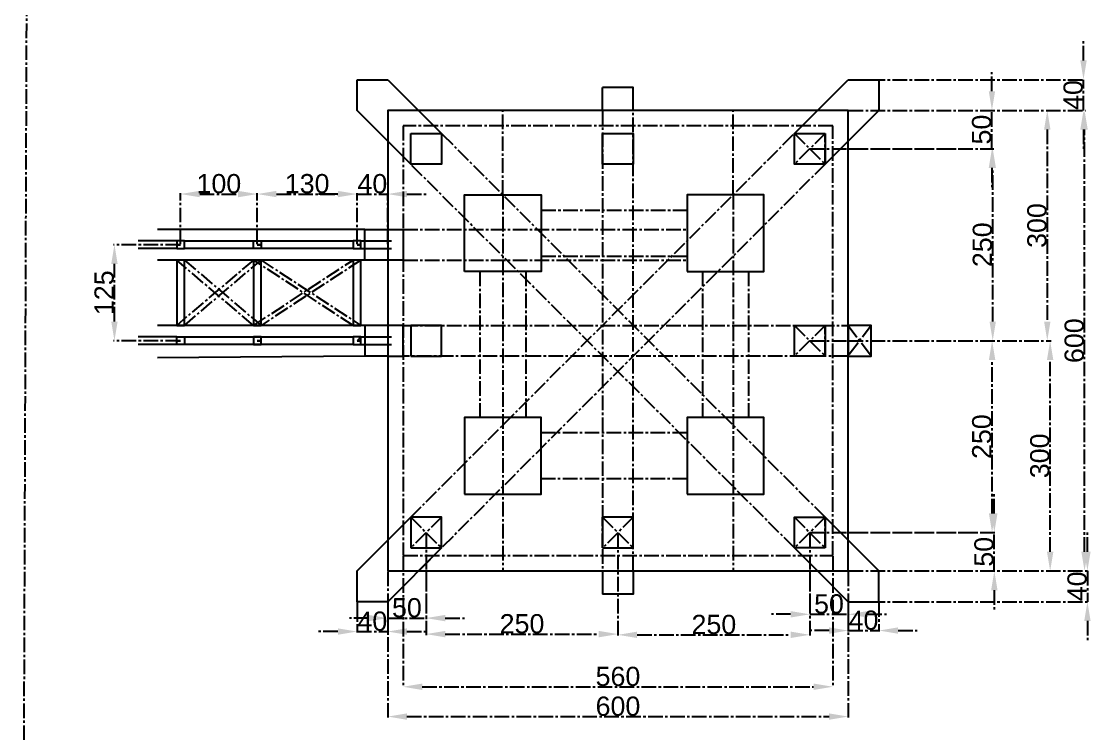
# Model space of a CAD drawing. Header units: centimetres. Extents: x -483 to 5478, y -332 to 3204.
# Drawn here: x -483 to 910, y 541 to 1469 of the extents above; entities that cross this region are included whole.
import ezdxf

# ---------------------------------------------------------------- set-up
doc = ezdxf.new("R2010")
doc.units = ezdxf.units.CM
doc.linetypes.add('AXES2', pattern=[28.575000000000003, 19.05, -3.175, 3.175, -3.175])
doc.styles.get("Standard").update_dxf_attribs({"font": 'arial.ttf'})
doc.dimstyles.new('ISO-25', dxfattribs={"dimtxt": 25, "dimasz": 25, "dimexe": 1.25, "dimexo": 0.625, "dimtad": 1, "dimtxsty": 'Standard', "dimcen": 2.5, "dimadec": 0, "dimazin": 0, "dimtfac": 1, "dimtmove": 0, "dimatfit": 3, "dimfxl": 1, "dimarcsym": 0})

# ---------------------------------------------------------------- blocks, each defined once
blk = doc.blocks.new('*D8')
at = {"color": 0, "linetype": 'AXES2', "lineweight": -2, "transparency": 16777216}
for p, q in [((-45.72722635977334, 712.2820075141858), (-45.72722635977334, 672.7820193268435)), ((-5.72722635977334, 712.2820075141858), (-5.727226359773343, 672.7820193268435)), ((-70.72722635977334, 674.0320193268435), (-95.72722635977334, 674.0320193268435)), ((-45.72722635977334, 674.0320193268435), (-5.727226359773343, 674.0320193268435)), ((19.27277364022666, 674.0320193268435), (44.27277364022666, 674.0320193268435))]:
    blk.add_line(p, q, dxfattribs=at)
at = {"color": 0, "linetype": 'AXES2', "transparency": 16777216}
for points in [[(-70.72722635977334, 678.1986859935101), (-70.72722635977334, 669.8653526601769), (-45.72722635977334, 674.0320193268435)], [(19.27277364022666, 678.1986859935101), (19.27277364022666, 669.8653526601769), (-5.727226359773343, 674.0320193268435)]]:
    blk.add_solid(points, dxfattribs=at)
at = {"layer": 'Defpoints', "color": 0, "linetype": 'AXES2', "transparency": 16777216}
for p in [(-45.72722635977334, 712.9070075141858), (-5.72722635977334, 712.9070075141858), (-5.727226359773343, 674.0320193268435)]:
    blk.add_point(p, dxfattribs=at)
at = {"color": 0, "linetype": 'AXES2', "transparency": 16777216, "insert": (-25.72722635977334, 687.4213440198859), "char_height": 25, "attachment_point": 5}
blk.add_mtext('40', dxfattribs=at)
blk = doc.blocks.new('*D9')
at = {"color": 0, "linetype": 'AXES2', "lineweight": -2, "transparency": 16777216}
for p, q in [((-5.72722635977334, 752.2820075141858), (-5.727226359773351, 561.998286272199)), ((594.2727736402267, 752.2820075141858), (594.2727736402267, 561.998286272199)), ((19.27277364022665, 563.248286272199), (569.2727736402267, 563.248286272199))]:
    blk.add_line(p, q, dxfattribs=at)
at = {"color": 0, "linetype": 'AXES2', "transparency": 16777216}
for points in [[(19.27277364022665, 567.4149529388657), (19.27277364022665, 559.0816196055324), (-5.727226359773351, 563.248286272199)], [(569.2727736402267, 567.4149529388657), (569.2727736402267, 559.0816196055324), (594.2727736402267, 563.248286272199)]]:
    blk.add_solid(points, dxfattribs=at)
at = {"layer": 'Defpoints', "color": 0, "linetype": 'AXES2', "transparency": 16777216}
for p in [(-5.72722635977334, 752.9070075141858), (594.2727736402267, 752.9070075141858), (594.2727736402267, 563.248286272199)]:
    blk.add_point(p, dxfattribs=at)
at = {"color": 0, "linetype": 'AXES2', "transparency": 16777216, "insert": (294.2727736402267, 576.6376109652414), "char_height": 25, "attachment_point": 5}
blk.add_mtext('600', dxfattribs=at)
blk = doc.blocks.new('*D10')
at = {"color": 0, "linetype": 'AXES2', "lineweight": -2, "transparency": 16777216}
for p, q in [((14.27277364022666, 772.2820075141858), (14.27277364022665, 600.8332135736164)), ((574.2727736402267, 772.2820075141858), (574.2727736402267, 600.8332135736164)), ((39.27277364022665, 602.0832135736164), (549.2727736402267, 602.0832135736164))]:
    blk.add_line(p, q, dxfattribs=at)
at = {"color": 0, "linetype": 'AXES2', "transparency": 16777216}
for points in [[(39.27277364022665, 606.249880240283), (39.27277364022665, 597.9165469069497), (14.27277364022665, 602.0832135736164)], [(549.2727736402267, 606.249880240283), (549.2727736402267, 597.9165469069497), (574.2727736402267, 602.0832135736164)]]:
    blk.add_solid(points, dxfattribs=at)
at = {"layer": 'Defpoints', "color": 0, "linetype": 'AXES2', "transparency": 16777216}
for p in [(14.27277364022666, 772.9070075141858), (574.2727736402267, 772.9070075141858), (574.2727736402267, 602.0832135736164)]:
    blk.add_point(p, dxfattribs=at)
at = {"color": 0, "linetype": 'AXES2', "transparency": 16777216, "insert": (294.2727736402267, 615.4725382666587), "char_height": 25, "attachment_point": 5}
blk.add_mtext('560', dxfattribs=at)
blk = doc.blocks.new('*D11')
at = {"color": 0, "linetype": 'AXES2', "lineweight": -2, "transparency": 16777216}
for p, q in [((44.27277364022666, 802.2820075141858), (44.27277364022665, 669.4264314406755)), ((294.2727736402267, 802.2820075141858), (294.2727736402267, 669.4264314406755)), ((69.27277364022666, 670.6764314406755), (269.2727736402267, 670.6764314406755))]:
    blk.add_line(p, q, dxfattribs=at)
at = {"color": 0, "linetype": 'AXES2', "transparency": 16777216}
for points in [[(69.27277364022666, 674.8430981073421), (69.27277364022666, 666.5097647740089), (44.27277364022665, 670.6764314406755)], [(269.2727736402267, 674.8430981073421), (269.2727736402267, 666.5097647740089), (294.2727736402267, 670.6764314406755)]]:
    blk.add_solid(points, dxfattribs=at)
at = {"layer": 'Defpoints', "color": 0, "linetype": 'AXES2', "transparency": 16777216}
for p in [(44.27277364022666, 802.9070075141858), (294.2727736402267, 802.9070075141858), (294.2727736402267, 670.6764314406755)]:
    blk.add_point(p, dxfattribs=at)
at = {"color": 0, "linetype": 'AXES2', "transparency": 16777216, "insert": (169.2727736402267, 684.0657561337179), "char_height": 25, "attachment_point": 5}
blk.add_mtext('250', dxfattribs=at)
blk = doc.blocks.new('*D12')
at = {"color": 0, "linetype": 'AXES2', "lineweight": -2, "transparency": 16777216}
for p, q in [((294.2727736402267, 802.2820075141858), (294.2727736402267, 668.4994997776921)), ((544.2727736402267, 802.2820075141858), (544.2727736402267, 668.4994997776921)), ((319.2727736402267, 669.7494997776921), (519.2727736402267, 669.7494997776921))]:
    blk.add_line(p, q, dxfattribs=at)
at = {"color": 0, "linetype": 'AXES2', "transparency": 16777216}
for points in [[(319.2727736402267, 673.9161664443587), (319.2727736402267, 665.5828331110255), (294.2727736402267, 669.7494997776921)], [(519.2727736402267, 673.9161664443587), (519.2727736402267, 665.5828331110255), (544.2727736402267, 669.7494997776921)]]:
    blk.add_solid(points, dxfattribs=at)
at = {"layer": 'Defpoints', "color": 0, "linetype": 'AXES2', "transparency": 16777216}
for p in [(294.2727736402267, 802.9070075141858), (544.2727736402267, 802.9070075141858), (544.2727736402267, 669.7494997776921)]:
    blk.add_point(p, dxfattribs=at)
at = {"color": 0, "linetype": 'AXES2', "transparency": 16777216, "insert": (419.2727736402267, 683.1388244707344), "char_height": 25, "attachment_point": 5}
blk.add_mtext('250', dxfattribs=at)
blk = doc.blocks.new('*D13')
at = {"color": 0, "linetype": 'AXES2', "lineweight": -2, "transparency": 16777216}
for p, q in [((594.2727736402267, 712.2820075141858), (594.2727736402267, 674.0611101116137)), ((634.2727736402267, 712.2820075141858), (634.2727736402267, 674.0611101116137)), ((569.2727736402267, 675.3111101116137), (544.2727736402267, 675.3111101116137)), ((594.2727736402267, 675.3111101116137), (634.2727736402267, 675.3111101116137)), ((659.2727736402267, 675.3111101116137), (684.2727736402267, 675.3111101116137))]:
    blk.add_line(p, q, dxfattribs=at)
at = {"color": 0, "linetype": 'AXES2', "transparency": 16777216}
for points in [[(569.2727736402267, 679.4777767782804), (569.2727736402267, 671.1444434449471), (594.2727736402267, 675.3111101116137)], [(659.2727736402267, 679.4777767782804), (659.2727736402267, 671.1444434449471), (634.2727736402267, 675.3111101116137)]]:
    blk.add_solid(points, dxfattribs=at)
at = {"layer": 'Defpoints', "color": 0, "linetype": 'AXES2', "transparency": 16777216}
for p in [(594.2727736402267, 712.9070075141858), (634.2727736402267, 712.9070075141858), (634.2727736402267, 675.3111101116137)]:
    blk.add_point(p, dxfattribs=at)
at = {"color": 0, "linetype": 'AXES2', "transparency": 16777216, "insert": (614.2727736402267, 688.7004348046561), "char_height": 25, "attachment_point": 5}
blk.add_mtext('40', dxfattribs=at)
blk = doc.blocks.new('*D14')
at = {"color": 0, "linetype": 'AXES2', "lineweight": -2, "transparency": 16777216}
for p, q in [((-5.72722635977334, 752.2820075141858), (-5.727226359773343, 690.272663680922)), ((44.27277364022666, 752.2820075141858), (44.27277364022665, 690.272663680922)), ((-30.72722635977334, 691.522663680922), (-55.72722635977334, 691.522663680922)), ((-5.727226359773343, 691.522663680922), (44.27277364022665, 691.522663680922)), ((69.27277364022666, 691.522663680922), (94.27277364022666, 691.522663680922))]:
    blk.add_line(p, q, dxfattribs=at)
at = {"color": 0, "linetype": 'AXES2', "transparency": 16777216}
for points in [[(-30.72722635977334, 695.6893303475887), (-30.72722635977334, 687.3559970142554), (-5.727226359773343, 691.522663680922)], [(69.27277364022666, 695.6893303475887), (69.27277364022666, 687.3559970142554), (44.27277364022665, 691.522663680922)]]:
    blk.add_solid(points, dxfattribs=at)
at = {"layer": 'Defpoints', "color": 0, "linetype": 'AXES2', "transparency": 16777216}
for p in [(-5.72722635977334, 752.9070075141858), (44.27277364022666, 752.9070075141858), (44.27277364022665, 691.522663680922)]:
    blk.add_point(p, dxfattribs=at)
at = {"color": 0, "linetype": 'AXES2', "transparency": 16777216, "insert": (19.27277364022665, 704.9119883739644), "char_height": 25, "attachment_point": 5}
blk.add_mtext('50', dxfattribs=at)
blk = doc.blocks.new('*D15')
at = {"color": 0, "linetype": 'AXES2', "lineweight": -2, "transparency": 16777216}
for p, q in [((544.2727736402267, 752.2820075141858), (544.2727736402267, 695.213873457953)), ((594.2727736402267, 752.2820075141858), (594.2727736402267, 695.213873457953)), ((519.2727736402267, 696.463873457953), (494.2727736402267, 696.463873457953)), ((544.2727736402267, 696.463873457953), (594.2727736402267, 696.463873457953)), ((619.2727736402267, 696.463873457953), (644.2727736402267, 696.463873457953))]:
    blk.add_line(p, q, dxfattribs=at)
at = {"color": 0, "linetype": 'AXES2', "transparency": 16777216}
for points in [[(519.2727736402267, 700.6305401246196), (519.2727736402267, 692.2972067912864), (544.2727736402267, 696.463873457953)], [(619.2727736402267, 700.6305401246196), (619.2727736402267, 692.2972067912864), (594.2727736402267, 696.463873457953)]]:
    blk.add_solid(points, dxfattribs=at)
at = {"layer": 'Defpoints', "color": 0, "linetype": 'AXES2', "transparency": 16777216}
for p in [(544.2727736402267, 752.9070075141858), (594.2727736402267, 752.9070075141858), (594.2727736402267, 696.463873457953)]:
    blk.add_point(p, dxfattribs=at)
at = {"color": 0, "linetype": 'AXES2', "transparency": 16777216, "insert": (569.2727736402267, 709.8531981509954), "char_height": 25, "attachment_point": 5}
blk.add_mtext('50', dxfattribs=at)
blk = doc.blocks.new('*D16')
at = {"color": 0, "linetype": 'AXES2', "lineweight": -2, "transparency": 16777216}
for p, q in [((594.8977736402269, 1352.907007514186), (903.5409890680648, 1352.907007514186)), ((902.290989068065, 777.9070075141863), (902.2909890680648, 1327.907007514186)), ((594.8977736402269, 752.907007514186), (903.5409890680651, 752.9070075141861))]:
    blk.add_line(p, q, dxfattribs=at)
at = {"color": 0, "linetype": 'AXES2', "transparency": 16777216}
for points in [[(898.1243224013982, 1327.907007514186), (906.4576557347315, 1327.907007514186), (902.2909890680648, 1352.907007514186)], [(898.1243224013983, 777.9070075141863), (906.4576557347316, 777.9070075141863), (902.2909890680651, 752.9070075141861)]]:
    blk.add_solid(points, dxfattribs=at)
at = {"layer": 'Defpoints', "color": 0, "linetype": 'AXES2', "transparency": 16777216}
for p in [(594.2727736402269, 1352.907007514186), (902.2909890680648, 1352.907007514186), (594.2727736402269, 752.907007514186)]:
    blk.add_point(p, dxfattribs=at)
at = {"color": 0, "linetype": 'AXES2', "transparency": 16777216, "insert": (888.9016643750227, 1052.907007514186), "char_height": 25, "attachment_point": 5, "rotation": 90}
blk.add_mtext('600', dxfattribs=at)
blk = doc.blocks.new('*D17')
at = {"color": 0, "linetype": 'AXES2', "lineweight": -2, "transparency": 16777216}
for p, q in [((594.8977736402269, 1052.907007514186), (858.6710601939822, 1052.907007514186)), ((857.4210601939822, 777.9070075141863), (857.4210601939822, 1027.907007514186)), ((594.8977736402269, 752.907007514186), (858.6710601939823, 752.9070075141861))]:
    blk.add_line(p, q, dxfattribs=at)
at = {"color": 0, "linetype": 'AXES2', "transparency": 16777216}
for points in [[(853.2543935273155, 1027.907007514186), (861.5877268606488, 1027.907007514186), (857.4210601939822, 1052.907007514186)], [(853.2543935273155, 777.9070075141863), (861.5877268606488, 777.9070075141863), (857.4210601939823, 752.9070075141861)]]:
    blk.add_solid(points, dxfattribs=at)
at = {"layer": 'Defpoints', "color": 0, "linetype": 'AXES2', "transparency": 16777216}
for p in [(594.2727736402269, 1052.907007514186), (857.4210601939822, 1052.907007514186), (594.2727736402269, 752.907007514186)]:
    blk.add_point(p, dxfattribs=at)
at = {"color": 0, "linetype": 'AXES2', "transparency": 16777216, "insert": (844.0232088979385, 902.9070075141858), "char_height": 25, "attachment_point": 5, "rotation": 90}
blk.add_mtext('300', dxfattribs=at)
blk = doc.blocks.new('*D18')
at = {"color": 0, "linetype": 'AXES2', "lineweight": -2, "transparency": 16777216}
for p, q in [((594.8977736402269, 1352.907007514186), (854.921060193983, 1352.907007514186)), ((853.671060193983, 1327.907007514186), (853.6710601939831, 1077.907007514186)), ((594.8977736402269, 1052.907007514186), (854.9210601939831, 1052.907007514186))]:
    blk.add_line(p, q, dxfattribs=at)
at = {"color": 0, "linetype": 'AXES2', "transparency": 16777216}
for points in [[(849.5043935273163, 1327.907007514186), (857.8377268606496, 1327.907007514186), (853.671060193983, 1352.907007514186)], [(849.5043935273164, 1077.907007514186), (857.8377268606497, 1077.907007514186), (853.6710601939831, 1052.907007514186)]]:
    blk.add_solid(points, dxfattribs=at)
at = {"layer": 'Defpoints', "color": 0, "linetype": 'AXES2', "transparency": 16777216}
for p in [(594.2727736402269, 1352.907007514186), (594.2727736402269, 1052.907007514186), (853.6710601939831, 1052.907007514186)]:
    blk.add_point(p, dxfattribs=at)
at = {"color": 0, "linetype": 'AXES2', "transparency": 16777216, "insert": (840.2732088979395, 1202.907007514186), "char_height": 25, "attachment_point": 5, "rotation": 90}
blk.add_mtext('300', dxfattribs=at)
blk = doc.blocks.new('*D19')
at = {"color": 0, "linetype": 'AXES2', "lineweight": -2, "transparency": 16777216}
for p, q in [((784.6739644594682, 827.9070075141864), (784.6739644594682, 852.9070075141864)), ((594.8977736402269, 802.9070075141863), (785.9239644594682, 802.9070075141864)), ((784.6739644594683, 752.9070075141861), (784.6739644594682, 802.9070075141864)), ((594.8977736402269, 752.907007514186), (785.9239644594683, 752.9070075141861)), ((784.6739644594683, 727.9070075141861), (784.6739644594683, 702.9070075141861))]:
    blk.add_line(p, q, dxfattribs=at)
at = {"color": 0, "linetype": 'AXES2', "transparency": 16777216}
for points in [[(780.5072977928015, 827.9070075141864), (788.8406311261348, 827.9070075141864), (784.6739644594682, 802.9070075141864)], [(780.5072977928016, 727.9070075141861), (788.8406311261349, 727.9070075141861), (784.6739644594683, 752.9070075141861)]]:
    blk.add_solid(points, dxfattribs=at)
at = {"layer": 'Defpoints', "color": 0, "linetype": 'AXES2', "transparency": 16777216}
for p in [(594.2727736402269, 802.9070075141863), (784.6739644594682, 802.9070075141864), (594.2727736402269, 752.907007514186)]:
    blk.add_point(p, dxfattribs=at)
at = {"color": 0, "linetype": 'AXES2', "transparency": 16777216, "insert": (771.2846397664258, 777.9070075141858), "char_height": 25, "attachment_point": 5, "rotation": 90}
blk.add_mtext('50', dxfattribs=at)
blk = doc.blocks.new('*D20')
at = {"color": 0, "linetype": 'AXES2', "lineweight": -2, "transparency": 16777216}
for p, q in [((594.8977736402269, 1052.907007514186), (783.0312843323054, 1052.907007514186)), ((781.7812843323054, 827.9070075141864), (781.7812843323054, 1027.907007514186)), ((594.8977736402269, 802.9070075141863), (783.0312843323054, 802.9070075141864))]:
    blk.add_line(p, q, dxfattribs=at)
at = {"color": 0, "linetype": 'AXES2', "transparency": 16777216}
for points in [[(777.6146176656388, 1027.907007514186), (785.947950998972, 1027.907007514186), (781.7812843323054, 1052.907007514186)], [(777.6146176656388, 827.9070075141864), (785.947950998972, 827.9070075141864), (781.7812843323054, 802.9070075141864)]]:
    blk.add_solid(points, dxfattribs=at)
at = {"layer": 'Defpoints', "color": 0, "linetype": 'AXES2', "transparency": 16777216}
for p in [(594.2727736402269, 1052.907007514186), (781.7812843323054, 1052.907007514186), (594.2727736402269, 802.9070075141863)]:
    blk.add_point(p, dxfattribs=at)
at = {"color": 0, "linetype": 'AXES2', "transparency": 16777216, "insert": (768.3919596392631, 927.9070075141858), "char_height": 25, "attachment_point": 5, "rotation": 90}
blk.add_mtext('250', dxfattribs=at)
blk = doc.blocks.new('*D21')
at = {"color": 0, "linetype": 'AXES2', "lineweight": -2, "transparency": 16777216}
for p, q in [((594.8977736402269, 1302.907007514186), (783.853364251966, 1302.907007514186)), ((782.6033642519661, 1077.907007514186), (782.6033642519661, 1277.907007514186)), ((594.8977736402269, 1052.907007514186), (783.8533642519661, 1052.907007514186))]:
    blk.add_line(p, q, dxfattribs=at)
at = {"color": 0, "linetype": 'AXES2', "transparency": 16777216}
for points in [[(778.4366975852995, 1277.907007514186), (786.7700309186328, 1277.907007514186), (782.603364251966, 1302.907007514186)], [(778.4366975852995, 1077.907007514186), (786.7700309186328, 1077.907007514186), (782.6033642519661, 1052.907007514186)]]:
    blk.add_solid(points, dxfattribs=at)
at = {"layer": 'Defpoints', "color": 0, "linetype": 'AXES2', "transparency": 16777216}
for p in [(594.2727736402269, 1302.907007514186), (782.603364251966, 1302.907007514186), (594.2727736402269, 1052.907007514186)]:
    blk.add_point(p, dxfattribs=at)
at = {"color": 0, "linetype": 'AXES2', "transparency": 16777216, "insert": (769.2140395589239, 1177.907007514186), "char_height": 25, "attachment_point": 5, "rotation": 90}
blk.add_mtext('250', dxfattribs=at)
blk = doc.blocks.new('*D22')
at = {"color": 0, "linetype": 'AXES2', "lineweight": -2, "transparency": 16777216}
for p, q in [((781.592573913932, 1377.907007514186), (781.592573913932, 1402.907007514186)), ((594.8977736402269, 1352.907007514186), (782.842573913932, 1352.907007514186)), ((781.592573913932, 1302.907007514186), (781.592573913932, 1352.907007514186)), ((594.8977736402269, 1302.907007514186), (782.842573913932, 1302.907007514186)), ((781.5925739139321, 1277.907007514186), (781.5925739139321, 1252.907007514186))]:
    blk.add_line(p, q, dxfattribs=at)
at = {"color": 0, "linetype": 'AXES2', "transparency": 16777216}
for points in [[(777.4259072472654, 1377.907007514186), (785.7592405805987, 1377.907007514186), (781.592573913932, 1352.907007514186)], [(777.4259072472655, 1277.907007514186), (785.7592405805988, 1277.907007514186), (781.592573913932, 1302.907007514186)]]:
    blk.add_solid(points, dxfattribs=at)
at = {"layer": 'Defpoints', "color": 0, "linetype": 'AXES2', "transparency": 16777216}
for p in [(594.2727736402269, 1352.907007514186), (781.592573913932, 1352.907007514186), (594.2727736402269, 1302.907007514186)]:
    blk.add_point(p, dxfattribs=at)
at = {"color": 0, "linetype": 'AXES2', "transparency": 16777216, "insert": (768.2032492208899, 1327.907007514186), "char_height": 25, "attachment_point": 5, "rotation": 90}
blk.add_mtext('50', dxfattribs=at)
blk = doc.blocks.new('*D23')
at = {"color": 0, "linetype": 'AXES2', "lineweight": -2, "transparency": 16777216}
for p, q in [((900.8655593601588, 1417.907007514186), (900.8655593601588, 1442.907007514186)), ((594.8977736402269, 1392.907007514186), (902.1155593601588, 1392.907007514186)), ((900.8655593601588, 1352.907007514186), (900.8655593601588, 1392.907007514186)), ((594.8977736402269, 1352.907007514186), (902.1155593601588, 1352.907007514186)), ((900.8655593601588, 1327.907007514186), (900.8655593601588, 1302.907007514186))]:
    blk.add_line(p, q, dxfattribs=at)
at = {"color": 0, "linetype": 'AXES2', "transparency": 16777216}
for points in [[(896.6988926934922, 1417.907007514186), (905.0322260268255, 1417.907007514186), (900.8655593601588, 1392.907007514186)], [(896.6988926934922, 1327.907007514186), (905.0322260268255, 1327.907007514186), (900.8655593601588, 1352.907007514186)]]:
    blk.add_solid(points, dxfattribs=at)
at = {"layer": 'Defpoints', "color": 0, "linetype": 'AXES2', "transparency": 16777216}
for p in [(594.2727736402269, 1392.907007514186), (900.8655593601588, 1392.907007514186), (594.2727736402269, 1352.907007514186)]:
    blk.add_point(p, dxfattribs=at)
at = {"color": 0, "linetype": 'AXES2', "transparency": 16777216, "insert": (887.4762346671167, 1372.907007514186), "char_height": 25, "attachment_point": 5, "rotation": 90}
blk.add_mtext('40', dxfattribs=at)
blk = doc.blocks.new('*D24')
at = {"color": 0, "linetype": 'AXES2', "lineweight": -2, "transparency": 16777216}
for p, q in [((905.9932936783888, 777.9070075141863), (905.9932936783888, 802.9070075141863)), ((594.8977736402269, 752.907007514186), (907.2432936783889, 752.9070075141861)), ((905.9932936783889, 752.9070075141861), (905.9932936783889, 712.9070075141861)), ((594.8977736402269, 712.907007514186), (907.2432936783889, 712.9070075141861)), ((905.9932936783889, 687.9070075141861), (905.9932936783889, 662.9070075141861))]:
    blk.add_line(p, q, dxfattribs=at)
at = {"color": 0, "linetype": 'AXES2', "transparency": 16777216}
for points in [[(901.8266270117222, 777.9070075141863), (910.1599603450554, 777.9070075141863), (905.9932936783889, 752.9070075141861)], [(901.8266270117223, 687.9070075141861), (910.1599603450555, 687.9070075141861), (905.9932936783889, 712.9070075141861)]]:
    blk.add_solid(points, dxfattribs=at)
at = {"layer": 'Defpoints', "color": 0, "linetype": 'AXES2', "transparency": 16777216}
for p in [(594.2727736402269, 752.907007514186), (594.2727736402269, 712.907007514186), (905.9932936783889, 712.9070075141861)]:
    blk.add_point(p, dxfattribs=at)
at = {"color": 0, "linetype": 'AXES2', "transparency": 16777216, "insert": (892.6039689853465, 732.9070075141858), "char_height": 25, "attachment_point": 5, "rotation": 90}
blk.add_mtext('40', dxfattribs=at)
blk = doc.blocks.new('*D25')
at = {"color": 0, "linetype": 'AXES2', "lineweight": -2, "transparency": 16777216}
for p, q in [((-70.72722635977334, 1243.942321922428), (-95.72722635977334, 1243.942321922428)), ((-45.72722635977334, 1178.532007514186), (-45.72722635977333, 1245.192321922428)), ((-45.72722635977333, 1243.942321922428), (-5.727226359773222, 1243.942321922428)), ((-5.727226359773226, 1178.532007514186), (-5.727226359773222, 1245.192321922428)), ((19.27277364022678, 1243.942321922428), (44.27277364022678, 1243.942321922428))]:
    blk.add_line(p, q, dxfattribs=at)
at = {"color": 0, "linetype": 'AXES2', "transparency": 16777216}
for points in [[(-70.72722635977334, 1248.108988589095), (-70.72722635977334, 1239.775655255761), (-45.72722635977333, 1243.942321922428)], [(19.27277364022678, 1248.108988589095), (19.27277364022678, 1239.775655255761), (-5.727226359773222, 1243.942321922428)]]:
    blk.add_solid(points, dxfattribs=at)
at = {"layer": 'Defpoints', "color": 0, "linetype": 'AXES2', "transparency": 16777216}
for p in [(-5.727226359773222, 1243.942321922428), (-45.72722635977334, 1177.907007514186), (-5.727226359773226, 1177.907007514186)]:
    blk.add_point(p, dxfattribs=at)
at = {"color": 0, "linetype": 'AXES2', "transparency": 16777216, "insert": (-25.72722635977328, 1257.33164661547), "char_height": 25, "attachment_point": 5}
blk.add_mtext('40', dxfattribs=at)
blk = doc.blocks.new('*D26')
at = {"color": 0, "linetype": 'AXES2', "lineweight": -2, "transparency": 16777216}
for p, q in [((-175.7272263597733, 1178.532007514186), (-175.7272263597733, 1245.192321922428)), ((-150.7272263597733, 1243.942321922428), (-70.72722635977334, 1243.942321922428)), ((-45.72722635977334, 1178.532007514186), (-45.72722635977333, 1245.192321922428))]:
    blk.add_line(p, q, dxfattribs=at)
at = {"color": 0, "linetype": 'AXES2', "transparency": 16777216}
for points in [[(-150.7272263597733, 1248.108988589095), (-150.7272263597733, 1239.775655255761), (-175.7272263597733, 1243.942321922428)], [(-70.72722635977334, 1248.108988589095), (-70.72722635977334, 1239.775655255761), (-45.72722635977333, 1243.942321922428)]]:
    blk.add_solid(points, dxfattribs=at)
at = {"layer": 'Defpoints', "color": 0, "linetype": 'AXES2', "transparency": 16777216}
for p in [(-45.72722635977333, 1243.942321922428), (-175.7272263597733, 1177.907007514186), (-45.72722635977334, 1177.907007514186)]:
    blk.add_point(p, dxfattribs=at)
at = {"color": 0, "linetype": 'AXES2', "transparency": 16777216, "insert": (-110.7272263597733, 1257.340173218472), "char_height": 25, "attachment_point": 5}
blk.add_mtext('130', dxfattribs=at)
blk = doc.blocks.new('*D27')
at = {"color": 0, "linetype": 'AXES2', "lineweight": -2, "transparency": 16777216}
for p, q in [((-275.7272263597733, 1178.532007514186), (-275.7272263597733, 1245.192321922428)), ((-250.7272263597733, 1243.942321922428), (-200.7272263597733, 1243.942321922428)), ((-175.7272263597733, 1178.532007514186), (-175.7272263597733, 1245.192321922428))]:
    blk.add_line(p, q, dxfattribs=at)
at = {"color": 0, "linetype": 'AXES2', "transparency": 16777216}
for points in [[(-250.7272263597733, 1248.108988589095), (-250.7272263597733, 1239.775655255761), (-275.7272263597733, 1243.942321922428)], [(-200.7272263597733, 1248.108988589095), (-200.7272263597733, 1239.775655255761), (-175.7272263597733, 1243.942321922428)]]:
    blk.add_solid(points, dxfattribs=at)
at = {"layer": 'Defpoints', "color": 0, "linetype": 'AXES2', "transparency": 16777216}
for p in [(-175.7272263597733, 1243.942321922428), (-275.7272263597733, 1177.907007514186), (-175.7272263597733, 1177.907007514186)]:
    blk.add_point(p, dxfattribs=at)
at = {"color": 0, "linetype": 'AXES2', "transparency": 16777216, "insert": (-225.7272263597733, 1257.33164661547), "char_height": 25, "attachment_point": 5}
blk.add_mtext('100', dxfattribs=at)
blk = doc.blocks.new('*D28')
at = {"color": 0, "linetype": 'AXES2', "lineweight": -2, "transparency": 16777216}
for p, q in [((-276.3522263597735, 1177.907007514186), (-363.0749196942309, 1177.907007514186)), ((-361.8249196942308, 1077.907007514186), (-361.8249196942309, 1152.907007514186)), ((-276.3522263597735, 1052.907007514186), (-363.0749196942308, 1052.907007514186))]:
    blk.add_line(p, q, dxfattribs=at)
at = {"color": 0, "linetype": 'AXES2', "transparency": 16777216}
for points in [[(-365.9915863608975, 1152.907007514186), (-357.6582530275642, 1152.907007514186), (-361.8249196942309, 1177.907007514186)], [(-365.9915863608975, 1077.907007514186), (-357.6582530275641, 1077.907007514186), (-361.8249196942308, 1052.907007514186)]]:
    blk.add_solid(points, dxfattribs=at)
at = {"layer": 'Defpoints', "color": 0, "linetype": 'AXES2', "transparency": 16777216}
for p in [(-361.8249196942309, 1177.907007514186), (-275.7272263597735, 1177.907007514186), (-275.7272263597735, 1052.907007514186)]:
    blk.add_point(p, dxfattribs=at)
at = {"color": 0, "linetype": 'AXES2', "transparency": 16777216, "insert": (-375.2142443872727, 1115.407007514186), "char_height": 25, "attachment_point": 5, "rotation": 90}
blk.add_mtext('125', dxfattribs=at)

msp = doc.modelspace()

# ---------------------------------------------------------------- linework, layer by layer
at = {"linetype": 'AXES2'}
for p, q in [((-476.4667898768239, 1494.799856612971), (-483.0668254212396, -332.071722560323)), ((524.2727736402267, 1322.907007514186), (564.2727736402267, 1282.907007514186)), ((564.2727736402267, 1322.907007514186), (524.2727736402267, 1282.907007514186)), ((564.2727736402267, 1282.907007514186), (564.2727736402267, 1322.907007514186)), ((544.2727736402267, 1302.907007514186), (744.4403290456576, 1302.907007514186)), ((594.2727736402267, 1052.907007514186), (594.2727736402267, 1302.907007514186)), ((524.2727736402267, 1072.907007514186), (564.2727736402267, 1032.907007514186)), ((564.2727736402267, 1072.907007514186), (524.2727736402267, 1032.907007514186)), ((564.2727736402267, 1032.907007514186), (564.2727736402267, 1072.907007514186)), ((594.2727736402267, 1072.907007514186), (624.2727736402267, 1032.907007514186)), ((624.2727736402267, 1072.907007514186), (594.2727736402267, 1032.907007514186)), ((624.2727736402267, 1032.907007514186), (624.2727736402267, 1072.907007514186)), ((544.2727736402267, 1052.907007514186), (609.2727736402267, 1052.907007514186)), ((24.27277364022666, 822.9070075141858), (64.27277364022666, 782.9070075141858)), ((64.27277364022666, 822.9070075141858), (24.27277364022666, 782.9070075141858)), ((64.27277364022666, 782.9070075141858), (64.27277364022666, 822.9070075141858)), ((314.2727736402267, 822.9070075141858), (274.2727736402267, 782.9070075141858)), ((274.2727736402267, 782.9070075141858), (274.2727736402267, 822.9070075141858)), ((274.2727736402267, 822.9070075141858), (314.2727736402267, 782.9070075141858)), ((524.2727736402267, 822.9070075141858), (564.2727736402267, 782.9070075141858)), ((564.2727736402267, 822.9070075141858), (524.2727736402267, 782.9070075141858)), ((564.2727736402267, 782.9070075141858), (564.2727736402267, 822.9070075141858)), ((44.27277364022666, 802.9070075141858), (44.27277364022666, 752.9070075141858)), ((544.2727736402267, 802.9070075141858), (784.6739644594672, 802.9070075141858))]:
    msp.add_line(p, q, dxfattribs=at)
for p, q in [((-45.72722635977334, 1352.907007514186), (-45.72722635977334, 1392.907007514186)), ((-45.72722635977334, 1392.907007514186), (-5.72722635977334, 1392.907007514186)), ((-5.72722635977334, 1392.907007514186), (34.27277364022666, 1352.907007514186)), ((524.2727736402267, 1322.907007514186), (594.2727736402267, 1392.907007514186)), ((594.2727736402267, 1392.907007514186), (634.2727736402267, 1392.907007514186)), ((634.2727736402267, 1392.907007514186), (634.2727736402267, 1352.907007514186)), ((-5.727226359773226, 1312.907007514186), (-45.72722635977334, 1352.907007514186)), ((594.2727736402267, 1352.907007514186), (-5.727226359773226, 1352.907007514186)), ((64.27277364022666, 1322.907007514186), (34.27277364022666, 1352.907007514186)), ((634.2727736402267, 1352.907007514186), (564.2727736402267, 1282.907007514186)), ((24.27277364022666, 1282.907007514186), (-5.727226359773226, 1312.907007514186)), ((-170.7272263597733, 1172.907007514186), (-180.7272263597733, 1172.907007514186)), ((-280.7272263597733, 1072.907007514186), (-270.7272263597733, 1072.907007514186)), ((-170.7272263597733, 1072.907007514186), (-180.7272263597733, 1072.907007514186)), ((-170.7272263597733, 1072.907007514186), (-180.7272263597733, 1072.907007514186)), ((-40.72722635977334, 1072.907007514186), (-50.72722635977334, 1072.907007514186)), ((594.2727736402267, 1072.907007514186), (594.2727736402267, 1032.907007514186)), ((-50.72722635977334, 1057.907007514186), (-50.72722635977334, 1047.907007514186)), ((-45.72722635977334, 752.9070075141858), (24.27277364022666, 822.9070075141858)), ((564.2727736402267, 822.9070075141858), (594.2727736402267, 792.9070075141858)), ((64.27277364022666, 782.9070075141858), (-5.72722635977334, 712.9070075141858)), ((64.27277364022666, 782.9070075141858), (34.83303055529404, 752.9070075141858)), ((524.2727736402267, 782.9070075141858), (554.2727736402267, 752.9070075141858)), ((634.2727736402267, 752.9070075141858), (594.2727736402267, 792.9070075141858)), ((-45.72722635977334, 712.9070075141858), (-45.72722635977334, 752.9070075141858)), ((274.2727736402267, 752.9070075141858), (314.2727736402267, 752.9070075141858)), ((554.2727736402267, 752.9070075141858), (594.2727736402267, 712.9070075141858)), ((634.2727736402267, 712.9070075141858), (634.2727736402267, 752.9070075141858)), ((-5.72722635977334, 712.9070075141858), (-45.72722635977334, 712.9070075141858)), ((594.2727736402267, 712.9070075141858), (634.2727736402267, 712.9070075141858))]:
    msp.add_line(p, q)
at = {"color": 242, "linetype": 'AXES2', "true_color": 0xcd2027}
for p, q in [((144.2727736402267, 1242.907007514186), (144.2727736402267, 1352.907007514186)), ((274.2727736402267, 1352.907007514186), (274.2727736402267, 752.9070075141858)), ((314.2727736402267, 752.9070075141858), (314.2727736402267, 1352.907007514186)), ((444.2727736402267, 1242.907007514186), (444.2727736402267, 1352.907007514186)), ((24.27277364022666, 822.9070075141858), (524.2727736402267, 1322.907007514186)), ((564.2727736402267, 822.9070075141858), (64.27277364022666, 1322.907007514186)), ((524.2727736402267, 782.9070075141858), (24.27277364022666, 1282.907007514186)), ((564.2727736402267, 1282.907007514186), (64.27277364022666, 782.9070075141858)), ((144.2727736402267, 1242.907007514186), (144.2727736402267, 752.9070075141858)), ((444.2727736402267, 1242.907007514186), (444.2727736402267, 752.9070075141858)), ((194.2727736402267, 1222.907007514186), (384.2727736402267, 1222.907007514186)), ((14.27277364022666, 1197.907007514186), (384.2727736402267, 1197.907007514186)), ((-180.7272263597733, 1157.907007514186), (-280.7272263597733, 1072.907007514186)), ((-180.7272263597733, 1072.907007514186), (-280.7272263597733, 1157.907007514186)), ((-270.7272263597733, 1072.907007514186), (-170.7272263597733, 1157.907007514186)), ((-270.7272263597733, 1157.907007514186), (-170.7272263597733, 1072.907007514186)), ((-180.7272263597733, 1072.907007514186), (-50.72722635977334, 1157.907007514186)), ((-50.72722635977334, 1072.907007514186), (-180.7272263597733, 1157.907007514186)), ((-40.72722635977334, 1157.907007514186), (-170.7272263597733, 1072.907007514186)), ((-170.7272263597733, 1157.907007514186), (-40.72722635977334, 1072.907007514186)), ((14.27277364022666, 1157.907007514186), (384.2727736402267, 1157.907007514186)), ((194.2727736402267, 1162.907007514186), (384.2727736402267, 1162.907007514186)), ((114.2727736402267, 1142.907007514186), (114.2727736402267, 952.9070075141858)), ((174.2727736402267, 1142.907007514186), (174.2727736402267, 952.9070075141858)), ((404.2727736402267, 1142.907007514186), (404.2727736402267, 952.9070075141858)), ((464.2727736402267, 1142.907007514186), (464.2727736402267, 952.9070075141858)), ((-280.7272263597733, 1072.907007514186), (-270.7272263597733, 1072.907007514186)), ((-180.7272263597733, 1072.907007514186), (-170.7272263597733, 1072.907007514186)), ((-50.72722635977334, 1072.907007514186), (-40.72722635977334, 1072.907007514186)), ((14.27277364022666, 1072.907007514186), (594.2727736402267, 1072.907007514186)), ((594.2727736402267, 1032.907007514186), (14.27277364022666, 1032.907007514186)), ((384.2727736402267, 932.9070075141858), (194.2727736402267, 932.9070075141858)), ((384.2727736402267, 872.9070075141858), (194.2727736402267, 872.9070075141858))]:
    msp.add_line(p, q, dxfattribs=at)
at = {"color": 240, "true_color": 0xed1f24}
for p, q in [((-35.72722635977334, 1197.907007514186), (-305.7272263597733, 1197.907007514186)), ((-35.72722635977334, 1157.907007514186), (-305.7272263597733, 1157.907007514186)), ((-35.72722635977334, 1072.907007514186), (-305.7272263597733, 1072.907007514186)), ((-35.72722635977334, 1032.907007514186), (-305.7272263597733, 1030.457209578021))]:
    msp.add_line(p, q, dxfattribs=at)
at = {"color": 6}
for p, q in [((-310.7272263597733, 1182.907007514186), (-330.7272263597733, 1182.907007514186)), ((-280.7272263597733, 1172.907007514186), (-330.7272263597733, 1172.907007514186)), ((-280.7272263597733, 1182.907007514186), (-310.7272263597733, 1182.907007514186)), ((-270.7272263597733, 1182.907007514186), (-180.7272263597733, 1182.907007514186)), ((-180.7272263597733, 1172.907007514186), (-270.7272263597733, 1172.907007514186)), ((-180.7272263597733, 1182.907007514186), (-50.72722635977334, 1182.907007514186)), ((-50.72722635977334, 1172.907007514186), (-170.7272263597733, 1172.907007514186)), ((-40.72722635977334, 1182.907007514186), (-0.7272263597733399, 1182.907007514186)), ((-40.72722635977334, 1172.907007514186), (-0.7272263597733399, 1172.907007514186)), ((-280.7272263597733, 1057.907007514186), (-330.7272263597733, 1057.907007514186)), ((-280.7272263597733, 1047.907007514186), (-330.7272263597733, 1047.907007514186)), ((-270.7272263597733, 1057.907007514186), (-180.7272263597733, 1057.907007514186)), ((-170.7272263597733, 1047.907007514186), (-270.7272263597733, 1047.907007514186)), ((-180.7272263597733, 1057.907007514186), (-50.72722635977334, 1057.907007514186)), ((-50.72722635977334, 1047.907007514186), (-170.7272263597733, 1047.907007514186)), ((-40.72722635977334, 1057.907007514186), (-0.7272263597733399, 1057.907007514186)), ((-40.72722635977334, 1047.907007514186), (-0.7272263597733399, 1047.907007514186))]:
    msp.add_line(p, q, dxfattribs=at)
at = {"color": 2, "true_color": 0xf1eb1f}
msp.add_line((-50.72722635977334, 1182.907007514186), (-50.72722635977334, 1172.907007514186), dxfattribs=at)
at = {"color": 244, "true_color": 0x991b1e}
for p, q in [((-280.7272263597733, 1157.907007514186), (-280.7272263597733, 1072.907007514186)), ((-270.7272263597733, 1072.907007514186), (-270.7272263597733, 1157.907007514186)), ((-180.7272263597733, 1157.907007514186), (-180.7272263597733, 1072.907007514186)), ((-170.7272263597733, 1072.907007514186), (-170.7272263597733, 1157.907007514186)), ((-50.72722635977334, 1157.907007514186), (-50.72722635977334, 1072.907007514186)), ((-40.72722635977334, 1072.907007514186), (-40.72722635977334, 1157.907007514186))]:
    msp.add_line(p, q, dxfattribs=at)
at = {"color": 242, "true_color": 0xcd2027}
for p, q in [((-170.7272263597733, 1157.907007514186), (-270.7272263597733, 1157.907007514186)), ((-50.72722635977334, 1157.907007514186), (-170.7272263597733, 1157.907007514186))]:
    msp.add_line(p, q, dxfattribs=at)
for points in [[(274.2727736402267, 1352.907007514186), (274.2727736402267, 1382.907007514186)], [(314.2727736402267, 1352.907007514186), (314.2727736402267, 1382.907007514186), (274.2727736402267, 1382.907007514186)], [(594.2727736402267, 1032.907007514186), (624.2727736402267, 1032.907007514186), (624.2727736402267, 1072.907007514186), (594.2727736402267, 1072.907007514186)], [(274.2727736402267, 752.9070075141858), (274.2727736402267, 722.9070075141858)], [(314.2727736402267, 752.9070075141858), (314.2727736402267, 722.9070075141858), (274.2727736402267, 722.9070075141858)]]:
    msp.add_lwpolyline(points)
for points in [[(-5.72722635977334, 752.9070075141858), (594.2727736402267, 752.9070075141858), (594.2727736402267, 1352.907007514186), (-5.727226359773226, 1352.907007514186), (-5.727226359773226, 752.9070075141858)], [(564.2727736402267, 1032.907007514186), (524.2727736402267, 1032.907007514186), (524.2727736402267, 1072.907007514186), (564.2727736402267, 1072.907007514186), (564.2727736402267, 1032.907007514186)]]:
    msp.add_lwpolyline(points, close=True)
at = {"color": 242, "linetype": 'AXES2', "true_color": 0xcd2027}
msp.add_lwpolyline([(14.27277364022666, 772.9070075141858), (574.2727736402267, 772.9070075141858), (574.2727736402267, 1332.907007514186), (14.27277364022666, 1332.907007514186), (14.27277364022666, 772.9070075141858)], close=True, dxfattribs=at)
at = {"color": 2, "true_color": 0xf1eb1f}
for points in [[(24.27277364022666, 1322.907007514186), (64.27277364022666, 1322.907007514186), (64.27277364022666, 1282.907007514186), (24.27277364022666, 1282.907007514186), (24.27277364022666, 1322.907007514186)], [(274.2727736402267, 1322.907007514186), (314.2727736402267, 1322.907007514186), (314.2727736402267, 1282.907007514186), (274.2727736402267, 1282.907007514186), (274.2727736402267, 1322.907007514186)], [(564.2727736402267, 1322.907007514186), (564.2727736402267, 1282.907007514186), (524.2727736402267, 1282.907007514186), (524.2727736402267, 1322.907007514186), (564.2727736402267, 1322.907007514186)], [(-275.7272263597733, 1177.907007514186), (-280.7272263597733, 1177.907007514186), (-280.7272263597733, 1172.907007514186), (-270.7272263597733, 1172.907007514186), (-270.7272263597733, 1182.907007514186), (-280.7272263597733, 1182.907007514186), (-280.7272263597733, 1177.907007514186)], [(-175.7272263597733, 1177.907007514186), (-170.7272263597733, 1177.907007514186), (-170.7272263597733, 1172.907007514186), (-180.7272263597733, 1172.907007514186), (-180.7272263597733, 1172.907007514186), (-180.7272263597733, 1182.907007514186), (-170.7272263597733, 1182.907007514186), (-170.7272263597733, 1177.907007514186)], [(-45.72722635977334, 1177.907007514186), (-40.72722635977334, 1177.907007514186), (-40.72722635977334, 1182.907007514186), (-50.72722635977334, 1182.907007514186), (-50.72722635977334, 1172.907007514186), (-40.72722635977334, 1172.907007514186), (-40.72722635977334, 1177.907007514186)], [(24.27277364022666, 1032.907007514186), (64.27277364022666, 1032.907007514186), (64.27277364022666, 1072.907007514186), (24.27277364022666, 1072.907007514186), (24.27277364022666, 1032.907007514186)], [(-275.7272263597733, 1052.907007514186), (-280.7272263597733, 1052.907007514186), (-280.7272263597733, 1057.907007514186), (-270.7272263597733, 1057.907007514186), (-270.7272263597733, 1047.907007514186), (-280.7272263597733, 1047.907007514186), (-280.7272263597733, 1052.907007514186)], [(-175.7272263597733, 1052.907007514186), (-170.7272263597733, 1052.907007514186), (-170.7272263597733, 1057.907007514186), (-180.7272263597733, 1057.907007514186), (-180.7272263597733, 1047.907007514186), (-170.7272263597733, 1047.907007514186), (-170.7272263597733, 1052.907007514186)], [(-45.72722635977334, 1052.907007514186), (-40.72722635977334, 1052.907007514186), (-40.72722635977334, 1057.907007514186), (-50.72722635977334, 1057.907007514186), (-50.72722635977334, 1047.907007514186), (-40.72722635977334, 1047.907007514186), (-40.72722635977334, 1057.907007514186)], [(24.27277364022666, 782.9070075141858), (64.27277364022666, 782.9070075141858), (64.27277364022666, 822.9070075141858), (24.27277364022666, 822.9070075141858), (24.27277364022666, 782.9070075141858)], [(274.2727736402267, 782.9070075141858), (314.2727736402267, 782.9070075141858), (314.2727736402267, 822.9070075141858), (274.2727736402267, 822.9070075141858), (274.2727736402267, 782.9070075141858)], [(564.2727736402267, 782.9070075141858), (524.2727736402267, 782.9070075141858), (524.2727736402267, 822.9070075141858), (564.2727736402267, 822.9070075141858), (564.2727736402267, 782.9070075141858)]]:
    msp.add_lwpolyline(points, close=True, dxfattribs=at)
at = {"color": 242, "true_color": 0xcd2027}
for points in [[(94.27277364022666, 1142.907007514186), (94.27277364022666, 1242.907007514186), (194.2727736402267, 1242.907007514186), (194.2727736402267, 1142.907007514186), (94.27277364022666, 1142.907007514186)], [(384.2727736402267, 1142.907007514186), (484.2727736402267, 1142.907007514186), (484.2727736402267, 1242.907007514186), (384.2727736402267, 1242.907007514186), (384.2727736402267, 1142.907007514186)], [(94.27277364022666, 852.9070075141858), (194.2727736402267, 852.9070075141858), (194.2727736402267, 952.9070075141858), (94.27277364022667, 952.9070075141858), (94.27277364022667, 852.9070075141858)], [(384.2727736402267, 852.9070075141858), (484.2727736402267, 852.9070075141858), (484.2727736402267, 952.9070075141858), (384.2727736402267, 952.9070075141858), (384.2727736402267, 852.9070075141858)]]:
    msp.add_lwpolyline(points, close=True, dxfattribs=at)
for points in [[(-5.72722635977334, 1157.907007514186), (-35.72722635977334, 1157.907007514186), (-35.72722635977334, 1197.907007514186), (-5.72722635977334, 1197.907007514186), (14.27277364022666, 1197.907007514186), (14.27277364022666, 1157.907007514186), (-5.72722635977334, 1157.907007514186)], [(-5.72722635977334, 1072.907007514186), (-35.72722635977334, 1072.907007514186), (-35.72722635977334, 1032.907007514186)], [(-5.72722635977334, 1032.907007514186), (14.27277364022666, 1032.907007514186), (14.27277364022666, 1072.907007514186), (-5.72722635977334, 1072.907007514186)], [(-35.72722635977334, 1032.907007514186), (-305.716112223751, 1030.457209578021)], [(-5.72722635977334, 1032.907007514186), (-35.72722635977334, 1032.907007514186)]]:
    msp.add_lwpolyline(points, dxfattribs=at)

# ---------------------------------------------------------------- dimensions: what is measured, and where the dimension line sits
at = {"linetype": 'AXES2'}
for base, p1, p2, picture, middle in [((900.8655593601588, 1392.907007514186), (594.2727736402267, 1352.907007514186), (594.2727736402267, 1392.907007514186), '*D23', (887.4762346671167, 1372.907007514186)), ((781.592573913932, 1352.907007514186), (594.2727736402267, 1302.907007514186), (594.2727736402267, 1352.907007514186), '*D22', (768.2032492208899, 1327.907007514186)), ((902.2909890680648, 1352.907007514186), (594.2727736402267, 752.9070075141858), (594.2727736402267, 1352.907007514186), '*D16', (888.9016643750227, 1052.907007514186)), ((853.6710601939831, 1052.907007514186), (594.2727736402267, 1352.907007514186), (594.2727736402267, 1052.907007514186), '*D18', (840.2732088979395, 1202.907007514186)), ((782.603364251966, 1302.907007514186), (594.2727736402267, 1052.907007514186), (594.2727736402267, 1302.907007514186), '*D21', (769.2140395589239, 1177.907007514186)), ((-361.8249196942309, 1177.907007514186), (-275.7272263597733, 1052.907007514186), (-275.7272263597733, 1177.907007514186), '*D28', (-375.2142443872727, 1115.407007514186)), ((857.4210601939822, 1052.907007514186), (594.2727736402267, 752.9070075141858), (594.2727736402267, 1052.907007514186), '*D17', (844.0232088979385, 902.9070075141858)), ((781.7812843323054, 1052.907007514186), (594.2727736402267, 802.9070075141858), (594.2727736402267, 1052.907007514186), '*D20', (768.3919596392631, 927.9070075141858)), ((784.6739644594682, 802.9070075141864), (594.2727736402267, 752.9070075141858), (594.2727736402267, 802.9070075141858), '*D19', (771.2846397664258, 777.9070075141858)), ((905.9932936783889, 712.9070075141861), (594.2727736402267, 752.9070075141858), (594.2727736402267, 712.9070075141858), '*D24', (892.6039689853465, 732.9070075141858))]:
    dim = msp.add_linear_dim(base=base, p1=p1, p2=p2, angle=90, dimstyle='ISO-25', dxfattribs=at)
    dim.commit()
    dim.dimension.update_dxf_attribs({"geometry": picture, "text_midpoint": middle})
for base, p1, p2, picture, middle in [((-175.7272263597733, 1243.942321922428), (-275.7272263597733, 1177.907007514186), (-175.7272263597733, 1177.907007514186), '*D27', (-225.7272263597733, 1257.33164661547)), ((-45.72722635977333, 1243.942321922428), (-175.7272263597733, 1177.907007514186), (-45.72722635977334, 1177.907007514186), '*D26', (-110.7272263597733, 1257.340173218472)), ((-5.727226359773222, 1243.942321922428), (-45.72722635977334, 1177.907007514186), (-5.727226359773226, 1177.907007514186), '*D25', (-25.72722635977328, 1257.33164661547)), ((294.2727736402267, 670.6764314406755), (44.27277364022666, 802.9070075141858), (294.2727736402267, 802.9070075141858), '*D11', (169.2727736402267, 684.0657561337179)), ((544.2727736402267, 669.7494997776921), (294.2727736402267, 802.9070075141858), (544.2727736402267, 802.9070075141858), '*D12', (419.2727736402267, 683.1388244707344)), ((574.2727736402267, 602.0832135736164), (14.27277364022666, 772.9070075141858), (574.2727736402267, 772.9070075141858), '*D10', (294.2727736402267, 615.4725382666587)), ((44.27277364022665, 691.522663680922), (-5.72722635977334, 752.9070075141858), (44.27277364022666, 752.9070075141858), '*D14', (19.27277364022665, 704.9119883739644)), ((594.2727736402267, 563.248286272199), (-5.72722635977334, 752.9070075141858), (594.2727736402267, 752.9070075141858), '*D9', (294.2727736402267, 576.6376109652414)), ((594.2727736402267, 696.463873457953), (544.2727736402267, 752.9070075141858), (594.2727736402267, 752.9070075141858), '*D15', (569.2727736402267, 709.8531981509954)), ((-5.727226359773343, 674.0320193268435), (-45.72722635977334, 712.9070075141858), (-5.72722635977334, 712.9070075141858), '*D8', (-25.72722635977334, 687.4213440198859)), ((634.2727736402267, 675.3111101116137), (594.2727736402267, 712.9070075141858), (634.2727736402267, 712.9070075141858), '*D13', (614.2727736402267, 688.7004348046561))]:
    dim = msp.add_linear_dim(base=base, p1=p1, p2=p2, dimstyle='ISO-25', dxfattribs=at)
    dim.commit()
    dim.dimension.update_dxf_attribs({"geometry": picture, "text_midpoint": middle})

doc.saveas('drawing.dxf')
